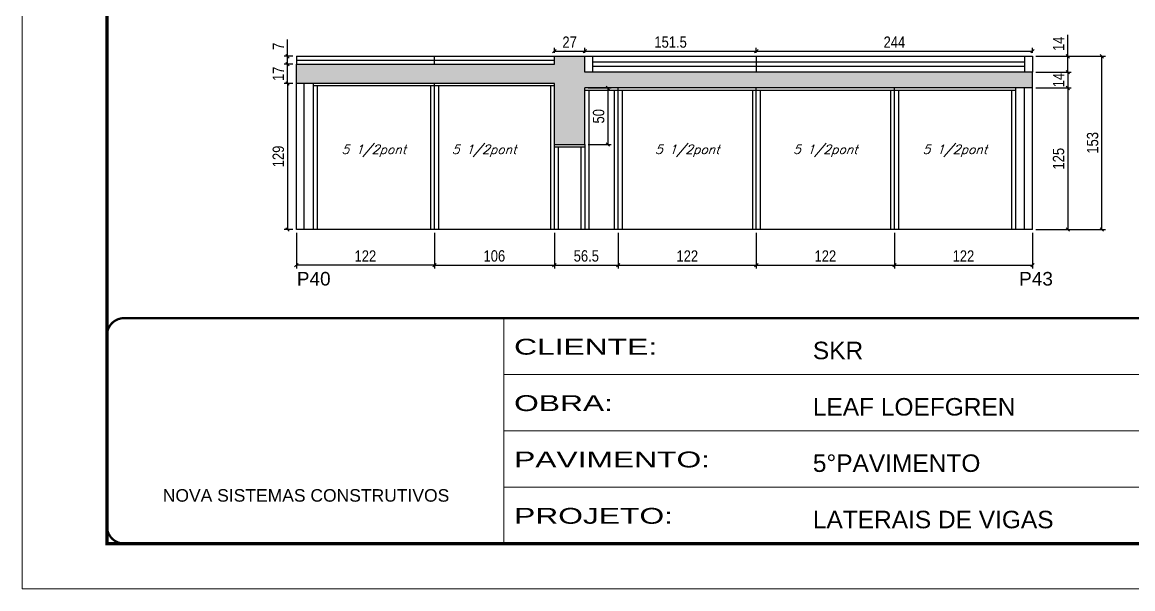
# Model space of a CAD drawing. Extents: x 3309 to 10384, y -2522 to 14608.
# Drawn here: x 6493 to 7474, y 12409 to 12910 of the extents above; entities that cross this region are included whole.
import ezdxf

# ---------------------------------------------------------------- set-up
doc = ezdxf.new("R2010")
doc.units = 0
doc.linetypes.add('CONTINUO', pattern=[0])
doc.linetypes.add('DASHED', pattern=[0.75, 0.5, -0.25])
for name, color, linetype in [('5', 5, 'Continuous'), ('COTA', 241, 'Continuous'), ('Painéis', 200, 'Continuous'), ('SARR_2.2x7', 40, 'Continuous'), ('SARR_3.5x7', 81, 'Continuous'), ('SARR_EDITAR', 141, 'Continuous'), ('texto', 7, 'Continuous')]:
    doc.layers.add(name, color=color, linetype=linetype)
doc.layers.add('Folhas', color=255, linetype='Continuous', lineweight=9)
doc.layers.add('SARRAFO DE PRESSAO', color=251, linetype='DASHED', lineweight=9)
doc.styles.add('ARIAL', font='arial.ttf')
doc.styles.add('COTA TECNICA', font='techl___.ttf', dxfattribs={"height": 10})
doc.styles.add('Romans', font='romans.shx')
doc.styles.get("Standard").update_dxf_attribs({"font": 'arial.ttf'})
doc.styles.add('Tecnologia', font='')
doc.styles.get('Tecnologia').set_extended_font_data('Forgotten Futurist')
doc.dimstyles.new('PAINEL', dxfattribs={"dimtxt": 10, "dimasz": 3, "dimexe": 3, "dimexo": 3, "dimgap": 3, "dimtad": 1, "dimdec": 1, "dimzin": 12, "dimdsep": 46, "dimtxsty": 'COTA TECNICA', "dimblk1": 'OBLIQUE', "dimblk2": 'OBLIQUE', "dimsah": 1, "dimcen": 0.9, "dimclrd": 4, "dimclre": 4, "dimclrt": 240, "dimadec": 1, "dimazin": 3, "dimtfac": 1, "dimtdec": 1, "dimtmove": 0, "dimatfit": 3, "dimfxl": 1, "dimtolj": 1, "dimtzin": 12, "dimarcsym": 0})

# ---------------------------------------------------------------- blocks, each defined once
blk = doc.blocks.new('9999999999')
at = {"color": 30, "linetype": 'CONTINUO'}
for p, q in [((98564.56, 34230.21), (98564.56, 34429.45)), ((98564.56, 34379.64), (99583.98, 34379.64)), ((98564.56, 34329.83), (99487.98, 34329.83)), ((98564.56, 34280.02), (99487.98, 34280.02))]:
    blk.add_line(p, q, dxfattribs=at)
at = {"color": 30, "linetype": 'CONTINUO', "const_width": 2}
blk.add_lwpolyline([(99583.98, 34230.21), (99583.98, 34414.45, 0.414214), (99568.98, 34429.45), (98228.98, 34429.45, 0.414214), (98213.98, 34414.45), (98213.98, 34245.21, 0.414214), (98228.98, 34230.21), (99583.98, 34230.21)], format="xyb", dxfattribs=at)
at = {"layer": 'Folhas'}
blk.add_lwpolyline([(98138.98, 34190.21), (99623.98, 34190.21), (99623.98, 35240.21), (98138.98, 35240.21)], close=True, dxfattribs=at)
at = {"layer": 'Folhas', "color": 30, "const_width": 3}
blk.add_lwpolyline([(98213.98, 34230.21), (99583.98, 34230.21), (99583.98, 35200.21), (98213.98, 35200.21)], close=True, dxfattribs=at)
at = {"color": 7, "linetype": 'Continuous', "ltscale": 5, "style": 'ARIAL'}
for s, height, p in [('SKR', 15.483, (98837.68, 34393.13)), ('LEAF LOEFGREN', 15.4829, (98837.68, 34343.32)), ('5°PAVIMENTO', 15.4829, (98837.68, 34293.51)), ('NOVA SISTEMAS CONSTRUTIVOS', 11.0592, (98263.19, 34267.21)), ('LATERAIS DE VIGAS', 15.4829, (98837.68, 34243.7))]:
    blk.add_text(s, height=height, dxfattribs=at).set_placement(p)
at = {"layer": 'Folhas', "color": 7, "style": 'Tecnologia', "width": 1.5}
for s, p in [('CLIENTE:', (98573.65, 34397.17)), ('OBRA:', (98573.65, 34347.31)), ('PAVIMENTO:', (98573.65, 34297.5)), ('PROJETO:', (98573.65, 34247.69))]:
    blk.add_text(s, height=14, dxfattribs=at).set_placement(p)
blk = doc.blocks.new('_Oblique')
at = {"color": 0, "linetype": 'ByBlock', "lineweight": -2}
blk.add_line((-0.5, -0.5), (0.5, 0.5), dxfattribs=at)
blk = doc.blocks.new('*D88')
at = {"layer": 'COTA', "color": 4, "linetype": 'ByBlock', "lineweight": -2, "transparency": 16777216}
for p, q in [((6735.12, 12723.95), (6735.12, 12692.36)), ((6857.12, 12723.95), (6857.12, 12692.36)), ((6857.12, 12695.36), (6735.12, 12695.36))]:
    blk.add_line(p, q, dxfattribs=at)
at = {"layer": 'Defpoints', "color": 0, "linetype": 'ByBlock', "transparency": 16777216}
for p in [(6735.12, 12726.95), (6857.12, 12726.95), (6735.12, 12695.36)]:
    blk.add_point(p, dxfattribs=at)
at = {"layer": 'COTA', "color": 4, "linetype": 'ByBlock', "lineweight": -2, "transparency": 16777216, "xscale": 3, "yscale": 3, "zscale": 3, "rotation": 180}
blk.add_blockref('_Oblique', (6735.12, 12695.36), dxfattribs=at)
at = {"layer": 'COTA', "color": 4, "linetype": 'ByBlock', "lineweight": -2, "transparency": 16777216, "xscale": 3, "yscale": 3, "zscale": 3}
blk.add_blockref('_Oblique', (6857.12, 12695.36), dxfattribs=at)
at = {"layer": 'COTA', "color": 240, "linetype": 'ByBlock', "transparency": 16777216, "insert": (6796.12, 12703.42), "char_height": 10, "attachment_point": 5, "style": 'COTA TECNICA'}
blk.add_mtext('\\A1;122', dxfattribs=at)
blk = doc.blocks.new('*D94')
at = {"layer": 'COTA', "color": 4, "lineweight": -2, "transparency": 16777216}
for p, q in [((6857.12, 12723.95), (6857.12, 12692.36)), ((6963.12, 12723.95), (6963.12, 12692.36)), ((6857.12, 12695.36), (6963.12, 12695.36))]:
    blk.add_line(p, q, dxfattribs=at)
at = {"layer": 'Defpoints', "color": 0, "transparency": 16777216}
for p in [(6857.12, 12726.95), (6963.12, 12726.95), (6963.12, 12695.36)]:
    blk.add_point(p, dxfattribs=at)
at = {"layer": 'COTA', "color": 4, "lineweight": -2, "transparency": 16777216, "xscale": 3, "yscale": 3, "zscale": 3, "rotation": 180}
blk.add_blockref('_Oblique', (6857.12, 12695.36), dxfattribs=at)
at = {"layer": 'COTA', "color": 4, "lineweight": -2, "transparency": 16777216, "xscale": 3, "yscale": 3, "zscale": 3}
blk.add_blockref('_Oblique', (6963.12, 12695.36), dxfattribs=at)
at = {"layer": 'COTA', "color": 240, "transparency": 16777216, "insert": (6910.12, 12703.46), "char_height": 10, "attachment_point": 5, "style": 'COTA TECNICA'}
blk.add_mtext('\\A1;106', dxfattribs=at)
blk = doc.blocks.new('*D92')
at = {"layer": 'COTA', "color": 4, "lineweight": -2, "transparency": 16777216}
for p, q in [((7019.62, 12723.95), (7019.62, 12692.36)), ((7141.62, 12723.95), (7141.62, 12692.36)), ((7019.62, 12695.36), (7141.62, 12695.36))]:
    blk.add_line(p, q, dxfattribs=at)
at = {"layer": 'Defpoints', "color": 0, "transparency": 16777216}
for p in [(7019.62, 12726.95), (7141.62, 12726.95), (7141.62, 12695.36)]:
    blk.add_point(p, dxfattribs=at)
at = {"layer": 'COTA', "color": 4, "lineweight": -2, "transparency": 16777216, "xscale": 3, "yscale": 3, "zscale": 3, "rotation": 180}
blk.add_blockref('_Oblique', (7019.62, 12695.36), dxfattribs=at)
at = {"layer": 'COTA', "color": 4, "lineweight": -2, "transparency": 16777216, "xscale": 3, "yscale": 3, "zscale": 3}
blk.add_blockref('_Oblique', (7141.62, 12695.36), dxfattribs=at)
at = {"layer": 'COTA', "color": 240, "transparency": 16777216, "insert": (7080.62, 12703.42), "char_height": 10, "attachment_point": 5, "style": 'COTA TECNICA'}
blk.add_mtext('\\A1;122', dxfattribs=at)
blk = doc.blocks.new('*D93')
at = {"layer": 'COTA', "color": 4, "lineweight": -2, "transparency": 16777216}
for p, q in [((7263.62, 12723.95), (7263.62, 12692.36)), ((7385.62, 12723.95), (7385.62, 12692.36)), ((7263.62, 12695.36), (7385.62, 12695.36))]:
    blk.add_line(p, q, dxfattribs=at)
at = {"layer": 'Defpoints', "color": 0, "transparency": 16777216}
for p in [(7263.62, 12726.95), (7385.62, 12726.95), (7385.62, 12695.36)]:
    blk.add_point(p, dxfattribs=at)
at = {"layer": 'COTA', "color": 4, "lineweight": -2, "transparency": 16777216, "xscale": 3, "yscale": 3, "zscale": 3, "rotation": 180}
blk.add_blockref('_Oblique', (7263.62, 12695.36), dxfattribs=at)
at = {"layer": 'COTA', "color": 4, "lineweight": -2, "transparency": 16777216, "xscale": 3, "yscale": 3, "zscale": 3}
blk.add_blockref('_Oblique', (7385.62, 12695.36), dxfattribs=at)
at = {"layer": 'COTA', "color": 240, "transparency": 16777216, "insert": (7324.62, 12703.42), "char_height": 10, "attachment_point": 5, "style": 'COTA TECNICA'}
blk.add_mtext('\\A1;122', dxfattribs=at)
blk = doc.blocks.new('*D91')
at = {"layer": 'COTA', "color": 4, "lineweight": -2, "transparency": 16777216}
for p, q in [((6963.12, 12882.95), (6963.12, 12887.4)), ((6990.12, 12882.95), (6990.12, 12887.4)), ((6963.12, 12884.4), (6990.12, 12884.4))]:
    blk.add_line(p, q, dxfattribs=at)
at = {"layer": 'Defpoints', "color": 0, "transparency": 16777216}
for p in [(6963.12, 12879.95), (6990.12, 12884.4), (6990.12, 12879.95)]:
    blk.add_point(p, dxfattribs=at)
at = {"layer": 'COTA', "color": 4, "lineweight": -2, "transparency": 16777216, "xscale": 3, "yscale": 3, "zscale": 3, "rotation": 180}
blk.add_blockref('_Oblique', (6963.12, 12884.4), dxfattribs=at)
at = {"layer": 'COTA', "color": 4, "lineweight": -2, "transparency": 16777216, "xscale": 3, "yscale": 3, "zscale": 3}
blk.add_blockref('_Oblique', (6990.12, 12884.4), dxfattribs=at)
at = {"layer": 'COTA', "color": 240, "transparency": 16777216, "insert": (6976.62, 12892.47), "char_height": 10, "attachment_point": 5, "style": 'COTA TECNICA'}
blk.add_mtext('\\A1;27', dxfattribs=at)
blk = doc.blocks.new('*D89')
at = {"layer": 'COTA', "color": 4, "lineweight": -2, "transparency": 16777216}
for p, q in [((6732.12, 12855.95), (6724.32, 12855.95)), ((6727.32, 12855.95), (6727.32, 12726.95)), ((6732.12, 12726.95), (6724.32, 12726.95))]:
    blk.add_line(p, q, dxfattribs=at)
at = {"layer": 'Defpoints', "color": 0, "transparency": 16777216}
for p in [(6735.12, 12855.95), (6727.32, 12726.95), (6735.12, 12726.95)]:
    blk.add_point(p, dxfattribs=at)
at = {"layer": 'COTA', "color": 4, "lineweight": -2, "transparency": 16777216, "xscale": 3, "yscale": 3, "zscale": 3}
for p, rotation in [((6727.32, 12855.95), 90), ((6727.32, 12726.95), 270)]:
    blk.add_blockref('_Oblique', p, dxfattribs=dict(at, rotation=rotation))
at = {"layer": 'COTA', "color": 240, "transparency": 16777216, "insert": (6719.23, 12791.45), "char_height": 10, "attachment_point": 5, "rotation": 90, "style": 'COTA TECNICA'}
blk.add_mtext('\\A1;129', dxfattribs=at)
blk = doc.blocks.new('*D90')
at = {"layer": 'COTA', "color": 4, "lineweight": -2, "transparency": 16777216}
for p, q in [((6732.12, 12872.95), (6724.32, 12872.95)), ((6727.32, 12855.95), (6727.32, 12872.95)), ((6732.12, 12855.95), (6724.32, 12855.95))]:
    blk.add_line(p, q, dxfattribs=at)
at = {"layer": 'Defpoints', "color": 0, "transparency": 16777216}
for p in [(6727.32, 12872.95), (6735.12, 12872.95), (6735.12, 12855.95)]:
    blk.add_point(p, dxfattribs=at)
at = {"layer": 'COTA', "color": 4, "lineweight": -2, "transparency": 16777216, "xscale": 3, "yscale": 3, "zscale": 3}
for p, rotation in [((6727.32, 12872.95), 90), ((6727.32, 12855.95), 270)]:
    blk.add_blockref('_Oblique', p, dxfattribs=dict(at, rotation=rotation))
at = {"layer": 'COTA', "color": 240, "transparency": 16777216, "insert": (6719.25, 12864.45), "char_height": 10, "attachment_point": 5, "rotation": 90, "style": 'COTA TECNICA'}
blk.add_mtext('\\A1;17', dxfattribs=at)
blk = doc.blocks.new('*D95')
at = {"layer": 'COTA', "color": 4, "lineweight": -2, "transparency": 16777216}
for p, q in [((6963.12, 12723.95), (6963.12, 12692.36)), ((7019.62, 12723.95), (7019.62, 12692.36)), ((6963.12, 12695.36), (7019.62, 12695.36))]:
    blk.add_line(p, q, dxfattribs=at)
at = {"layer": 'Defpoints', "color": 0, "transparency": 16777216}
for p in [(6963.12, 12726.95), (7019.62, 12726.95), (7019.62, 12695.36)]:
    blk.add_point(p, dxfattribs=at)
at = {"layer": 'COTA', "color": 4, "lineweight": -2, "transparency": 16777216, "xscale": 3, "yscale": 3, "zscale": 3, "rotation": 180}
blk.add_blockref('_Oblique', (6963.12, 12695.36), dxfattribs=at)
at = {"layer": 'COTA', "color": 4, "lineweight": -2, "transparency": 16777216, "xscale": 3, "yscale": 3, "zscale": 3}
blk.add_blockref('_Oblique', (7019.62, 12695.36), dxfattribs=at)
at = {"layer": 'COTA', "color": 240, "transparency": 16777216, "insert": (6991.37, 12703.47), "char_height": 10, "attachment_point": 5, "style": 'COTA TECNICA'}
blk.add_mtext('\\A1;56.5', dxfattribs=at)
blk = doc.blocks.new('*D96')
at = {"layer": 'COTA', "color": 4, "lineweight": -2, "transparency": 16777216}
for p, q in [((7141.62, 12723.95), (7141.62, 12692.36)), ((7263.62, 12723.95), (7263.62, 12692.36)), ((7141.62, 12695.36), (7263.62, 12695.36))]:
    blk.add_line(p, q, dxfattribs=at)
at = {"layer": 'Defpoints', "color": 0, "transparency": 16777216}
for p in [(7141.62, 12726.95), (7263.62, 12726.95), (7263.62, 12695.36)]:
    blk.add_point(p, dxfattribs=at)
at = {"layer": 'COTA', "color": 4, "lineweight": -2, "transparency": 16777216, "xscale": 3, "yscale": 3, "zscale": 3, "rotation": 180}
blk.add_blockref('_Oblique', (7141.62, 12695.36), dxfattribs=at)
at = {"layer": 'COTA', "color": 4, "lineweight": -2, "transparency": 16777216, "xscale": 3, "yscale": 3, "zscale": 3}
blk.add_blockref('_Oblique', (7263.62, 12695.36), dxfattribs=at)
at = {"layer": 'COTA', "color": 240, "transparency": 16777216, "insert": (7202.62, 12703.42), "char_height": 10, "attachment_point": 5, "style": 'COTA TECNICA'}
blk.add_mtext('\\A1;122', dxfattribs=at)
blk = doc.blocks.new('*D97')
at = {"layer": 'COTA', "color": 4, "lineweight": -2, "transparency": 16777216}
for p, q in [((7388.62, 12851.95), (7419.84, 12851.95)), ((7416.84, 12851.95), (7416.84, 12726.95)), ((7388.62, 12726.95), (7419.84, 12726.95))]:
    blk.add_line(p, q, dxfattribs=at)
at = {"layer": 'Defpoints', "color": 0, "transparency": 16777216}
for p in [(7385.62, 12851.95), (7385.62, 12726.95), (7416.84, 12726.95)]:
    blk.add_point(p, dxfattribs=at)
at = {"layer": 'COTA', "color": 4, "lineweight": -2, "transparency": 16777216, "xscale": 3, "yscale": 3, "zscale": 3}
for p, rotation in [((7416.84, 12851.95), 90), ((7416.84, 12726.95), 270)]:
    blk.add_blockref('_Oblique', p, dxfattribs=dict(at, rotation=rotation))
at = {"layer": 'COTA', "color": 240, "transparency": 16777216, "insert": (7408.73, 12789.45), "char_height": 10, "attachment_point": 5, "rotation": 90, "style": 'COTA TECNICA'}
blk.add_mtext('\\A1;125', dxfattribs=at)
blk = doc.blocks.new('*D98')
at = {"layer": 'COTA', "color": 4, "lineweight": -2, "transparency": 16777216}
for p, q in [((7416.84, 12879.95), (7416.84, 12899.07)), ((7388.62, 12879.95), (7419.84, 12879.95)), ((7416.84, 12865.95), (7416.84, 12879.95)), ((7388.62, 12865.95), (7419.84, 12865.95))]:
    blk.add_line(p, q, dxfattribs=at)
at = {"layer": 'Defpoints', "color": 0, "transparency": 16777216}
for p in [(7385.62, 12879.95), (7416.84, 12879.95), (7385.62, 12865.95)]:
    blk.add_point(p, dxfattribs=at)
at = {"layer": 'COTA', "color": 4, "lineweight": -2, "transparency": 16777216, "xscale": 3, "yscale": 3, "zscale": 3}
for p, rotation in [((7416.84, 12879.95), 90), ((7416.84, 12865.95), 270)]:
    blk.add_blockref('_Oblique', p, dxfattribs=dict(at, rotation=rotation))
at = {"layer": 'COTA', "color": 240, "transparency": 16777216, "insert": (7408.77, 12891.01), "char_height": 10, "attachment_point": 5, "rotation": 90, "style": 'COTA TECNICA'}
blk.add_mtext('\\A1;14', dxfattribs=at)
blk = doc.blocks.new('*D99')
at = {"layer": 'COTA', "color": 4, "lineweight": -2, "transparency": 16777216}
for p, q in [((7388.62, 12879.95), (7450.05, 12879.95)), ((7447.05, 12726.95), (7447.05, 12879.95)), ((7388.62, 12726.95), (7450.05, 12726.95))]:
    blk.add_line(p, q, dxfattribs=at)
at = {"layer": 'Defpoints', "color": 0, "transparency": 16777216}
for p in [(7385.62, 12879.95), (7447.05, 12879.95), (7385.62, 12726.95)]:
    blk.add_point(p, dxfattribs=at)
at = {"layer": 'COTA', "color": 4, "lineweight": -2, "transparency": 16777216, "xscale": 3, "yscale": 3, "zscale": 3}
for p, rotation in [((7447.05, 12879.95), 90), ((7447.05, 12726.95), 270)]:
    blk.add_blockref('_Oblique', p, dxfattribs=dict(at, rotation=rotation))
at = {"layer": 'COTA', "color": 240, "transparency": 16777216, "insert": (7438.83, 12803.45), "char_height": 10, "attachment_point": 5, "rotation": 90, "style": 'COTA TECNICA'}
blk.add_mtext('\\A1;153', dxfattribs=at)
blk = doc.blocks.new('*D100')
at = {"layer": 'COTA', "color": 4, "lineweight": -2, "transparency": 16777216}
for p, q in [((6993.12, 12851.95), (7013.4, 12851.95)), ((7010.4, 12851.95), (7010.4, 12801.95)), ((6993.12, 12801.95), (7013.4, 12801.95))]:
    blk.add_line(p, q, dxfattribs=at)
at = {"layer": 'Defpoints', "color": 0, "transparency": 16777216}
for p in [(6990.12, 12851.95), (6990.12, 12801.95), (7010.4, 12801.95)]:
    blk.add_point(p, dxfattribs=at)
at = {"layer": 'COTA', "color": 4, "lineweight": -2, "transparency": 16777216, "xscale": 3, "yscale": 3, "zscale": 3}
for p, rotation in [((7010.4, 12851.95), 90), ((7010.4, 12801.95), 270)]:
    blk.add_blockref('_Oblique', p, dxfattribs=dict(at, rotation=rotation))
at = {"layer": 'COTA', "color": 240, "transparency": 16777216, "insert": (7002.29, 12826.95), "char_height": 10, "attachment_point": 5, "rotation": 90, "style": 'COTA TECNICA'}
blk.add_mtext('\\A1;50', dxfattribs=at)
blk = doc.blocks.new('*D130')
at = {"layer": 'COTA', "color": 4, "lineweight": -2, "transparency": 16777216}
for p, q in [((6727.32, 12879.95), (6727.32, 12894.68)), ((6732.12, 12879.95), (6724.32, 12879.95)), ((6727.32, 12872.95), (6727.32, 12879.95)), ((6732.12, 12872.95), (6724.32, 12872.95))]:
    blk.add_line(p, q, dxfattribs=at)
at = {"layer": 'Defpoints', "color": 0, "transparency": 16777216}
for p in [(6727.32, 12879.95), (6735.12, 12879.95), (6735.12, 12872.95)]:
    blk.add_point(p, dxfattribs=at)
at = {"layer": 'COTA', "color": 4, "lineweight": -2, "transparency": 16777216, "xscale": 3, "yscale": 3, "zscale": 3}
for p, rotation in [((6727.32, 12879.95), 90), ((6727.32, 12872.95), 270)]:
    blk.add_blockref('_Oblique', p, dxfattribs=dict(at, rotation=rotation))
at = {"layer": 'COTA', "color": 240, "transparency": 16777216, "insert": (6719.25, 12888.82), "char_height": 10, "attachment_point": 5, "rotation": 90, "style": 'COTA TECNICA'}
blk.add_mtext('\\A1;7', dxfattribs=at)
blk = doc.blocks.new('*D1592')
at = {"layer": 'COTA', "color": 4, "lineweight": -2, "transparency": 16777216}
for p, q in [((6990.12, 12882.95), (6990.12, 12887.4)), ((7141.62, 12882.95), (7141.62, 12887.4)), ((6990.12, 12884.4), (7141.62, 12884.4))]:
    blk.add_line(p, q, dxfattribs=at)
at = {"layer": 'Defpoints', "color": 0, "transparency": 16777216}
for p in [(6990.12, 12879.95), (7141.62, 12884.4), (7141.62, 12879.95)]:
    blk.add_point(p, dxfattribs=at)
at = {"layer": 'COTA', "color": 4, "lineweight": -2, "transparency": 16777216, "xscale": 3, "yscale": 3, "zscale": 3, "rotation": 180}
blk.add_blockref('_Oblique', (6990.12, 12884.4), dxfattribs=at)
at = {"layer": 'COTA', "color": 4, "lineweight": -2, "transparency": 16777216, "xscale": 3, "yscale": 3, "zscale": 3}
blk.add_blockref('_Oblique', (7141.62, 12884.4), dxfattribs=at)
at = {"layer": 'COTA', "color": 240, "transparency": 16777216, "insert": (7065.87, 12892.51), "char_height": 10, "attachment_point": 5, "style": 'COTA TECNICA'}
blk.add_mtext('\\A1;151.5', dxfattribs=at)
blk = doc.blocks.new('*D1593')
at = {"layer": 'COTA', "color": 4, "lineweight": -2, "transparency": 16777216}
for p, q in [((7141.62, 12882.95), (7141.62, 12887.4)), ((7385.62, 12882.95), (7385.62, 12887.4)), ((7141.62, 12884.4), (7385.62, 12884.4))]:
    blk.add_line(p, q, dxfattribs=at)
at = {"layer": 'Defpoints', "color": 0, "transparency": 16777216}
for p in [(7141.62, 12879.95), (7385.62, 12884.4), (7385.62, 12879.95)]:
    blk.add_point(p, dxfattribs=at)
at = {"layer": 'COTA', "color": 4, "lineweight": -2, "transparency": 16777216, "xscale": 3, "yscale": 3, "zscale": 3, "rotation": 180}
blk.add_blockref('_Oblique', (7141.62, 12884.4), dxfattribs=at)
at = {"layer": 'COTA', "color": 4, "lineweight": -2, "transparency": 16777216, "xscale": 3, "yscale": 3, "zscale": 3}
blk.add_blockref('_Oblique', (7385.62, 12884.4), dxfattribs=at)
at = {"layer": 'COTA', "color": 240, "transparency": 16777216, "insert": (7263.62, 12892.47), "char_height": 10, "attachment_point": 5, "style": 'COTA TECNICA'}
blk.add_mtext('\\A1;244', dxfattribs=at)
blk = doc.blocks.new('*D1594')
at = {"layer": 'COTA', "color": 4, "lineweight": -2, "transparency": 16777216}
for p, q in [((7388.62, 12865.95), (7419.84, 12865.95)), ((7416.84, 12865.95), (7416.84, 12851.95)), ((7388.62, 12851.95), (7419.84, 12851.95))]:
    blk.add_line(p, q, dxfattribs=at)
at = {"layer": 'Defpoints', "color": 0, "transparency": 16777216}
for p in [(7385.62, 12865.95), (7385.62, 12851.95), (7416.84, 12851.95)]:
    blk.add_point(p, dxfattribs=at)
at = {"layer": 'COTA', "color": 4, "lineweight": -2, "transparency": 16777216, "xscale": 3, "yscale": 3, "zscale": 3}
for p, rotation in [((7416.84, 12865.95), 90), ((7416.84, 12851.95), 270)]:
    blk.add_blockref('_Oblique', p, dxfattribs=dict(at, rotation=rotation))
at = {"layer": 'COTA', "color": 240, "transparency": 16777216, "insert": (7408.77, 12858.95), "char_height": 10, "attachment_point": 5, "rotation": 90, "style": 'COTA TECNICA'}
blk.add_mtext('\\A1;14', dxfattribs=at)

msp = doc.modelspace()

# ---------------------------------------------------------------- hatches: boundary and pattern name
at = {"layer": 'COTA'}
h = msp.add_hatch(dxfattribs=at)
h.set_pattern_fill('AR-CONC', color=256, scale=0.03)
h.paths.add_polyline_path([(7385.62, 12865.95), (6990.12, 12865.95), (6990.12, 12879.95), (6963.12, 12879.95), (6963.12, 12872.95), (6735.12, 12872.95), (6735.12, 12855.95), (6963.12, 12855.95), (6963.12, 12801.95), (6990.12, 12801.95), (6990.12, 12851.95), (7385.62, 12851.95)])

# ---------------------------------------------------------------- linework, layer by layer
for p, q in [((6963.12, 12879.95), (6990.12, 12879.95)), ((6735.12, 12855.95), (6735.12, 12872.95)), ((7385.62, 12851.95), (7385.62, 12865.95)), ((6990.12, 12801.95), (6990.12, 12726.95))]:
    msp.add_line(p, q, dxfattribs=at)
at = {"layer": 'Painéis', "linetype": 'ByBlock'}
for p, q in [((6735.12, 12879.95), (6963.12, 12879.95)), ((6735.12, 12879.95), (6735.12, 12872.95)), ((6857.12, 12872.95), (6857.12, 12879.95)), ((6963.12, 12872.95), (6963.12, 12879.95)), ((6990.12, 12865.95), (6990.12, 12879.95)), ((6990.12, 12879.95), (7385.62, 12879.95)), ((7141.62, 12879.95), (7141.62, 12865.95)), ((7385.62, 12879.95), (7385.62, 12865.95)), ((6735.12, 12872.95), (6963.12, 12872.95)), ((7385.62, 12865.95), (6990.12, 12865.95)), ((6963.12, 12855.95), (6735.12, 12855.95)), ((6735.12, 12726.95), (6735.12, 12855.95)), ((6857.12, 12726.95), (6857.12, 12855.95)), ((6963.12, 12726.95), (6963.12, 12855.95)), ((7385.62, 12851.95), (6990.12, 12851.95)), ((6990.12, 12801.95), (6990.12, 12851.95)), ((7019.62, 12726.95), (7019.62, 12851.95)), ((7141.62, 12726.95), (7141.62, 12851.95)), ((7263.62, 12726.95), (7263.62, 12851.95)), ((7385.62, 12726.95), (7385.62, 12851.95)), ((6963.12, 12801.95), (6990.12, 12801.95)), ((7385.62, 12726.95), (6735.12, 12726.95))]:
    msp.add_line(p, q, dxfattribs=at)
at = {"layer": 'SARR_2.2x7', "linetype": 'Continuous'}
for p, q in [((6735.12, 12876.45), (6857.12, 12876.45)), ((6857.12, 12876.45), (6963.12, 12876.45)), ((6997.12, 12865.95), (6997.12, 12879.95)), ((7378.62, 12879.95), (7378.62, 12865.95)), ((6742.12, 12726.95), (6742.12, 12855.95)), ((6857.12, 12853.75), (6750.12, 12853.75)), ((6963.12, 12853.75), (6857.12, 12853.75)), ((7019.62, 12849.75), (6990.12, 12849.75)), ((7141.62, 12849.75), (7019.62, 12849.75)), ((7263.62, 12849.75), (7141.62, 12849.75)), ((7370.62, 12849.75), (7263.62, 12849.75)), ((7378.62, 12726.95), (7378.62, 12851.95)), ((6990.12, 12799.75), (6963.12, 12799.75))]:
    msp.add_line(p, q, dxfattribs=at)
at = {"layer": 'SARR_3.5x7'}
for p, q in [((6750.12, 12855.95), (6750.12, 12726.95)), ((6753.62, 12853.75), (6753.62, 12726.95)), ((6853.62, 12853.75), (6853.62, 12726.95)), ((6860.62, 12853.75), (6860.62, 12726.95)), ((6959.62, 12853.75), (6959.62, 12726.95)), ((6993.62, 12849.75), (6993.62, 12726.95)), ((7016.12, 12849.75), (7016.12, 12726.95)), ((7023.12, 12849.75), (7023.12, 12726.95)), ((7138.12, 12849.75), (7138.12, 12726.95)), ((7145.12, 12849.75), (7145.12, 12726.95)), ((7260.12, 12849.75), (7260.12, 12726.95)), ((7267.12, 12849.75), (7267.12, 12726.95)), ((7367.12, 12849.75), (7367.12, 12726.95)), ((7370.62, 12851.95), (7370.62, 12726.95)), ((6966.62, 12799.75), (6966.62, 12726.95)), ((6986.62, 12799.75), (6986.62, 12726.95))]:
    msp.add_line(p, q, dxfattribs=at)
at = {"layer": 'SARR_EDITAR', "linetype": 'ByBlock'}
for p, q in [((6997.12, 12874.95), (7378.62, 12874.95)), ((7378.62, 12870.95), (6997.12, 12870.95))]:
    msp.add_line(p, q, dxfattribs=at)

# ---------------------------------------------------------------- block references
at = {"layer": 'SARRAFO DE PRESSAO', "color": 6, "linetype": 'ByBlock'}
msp.add_blockref('9999999999', (-91646.11, -21780.92), dxfattribs=at)

# ---------------------------------------------------------------- texts
at = {"layer": '5', "linetype": 'Continuous'}
for s, p in [('P40', (6735.57, 12677.35)), ('P43', (7373.89, 12677.35))]:
    msp.add_text(s, height=12, rotation=0.00004, dxfattribs=at).set_placement(p)
at = {"layer": 'texto', "color": 2, "char_height": 8, "attachment_point": 5, "style": 'Romans'}
for insert in [(6803.62, 12796.45), (6901.12, 12796.45), (7080.62, 12796.45), (7202.62, 12796.45), (7317.12, 12796.45)]:
    msp.add_mtext('{\\Q19;\\C256;5 1/2pont}', dxfattribs=dict(at, insert=insert))

# ---------------------------------------------------------------- dimensions: what is measured, and where the dimension line sits
at = {"layer": 'COTA'}
for base, p1, p2, picture, middle in [((6990.12, 12884.4), (6963.12, 12879.95), (6990.12, 12879.95), '*D91', (6976.62, 12892.47)), ((7141.62, 12884.4), (6990.12, 12879.95), (7141.62, 12879.95), '*D1592', (7065.87, 12892.51)), ((6963.12, 12695.36), (6857.12, 12726.95), (6963.12, 12726.95), '*D94', (6910.12, 12703.46)), ((7019.62, 12695.36), (6963.12, 12726.95), (7019.62, 12726.95), '*D95', (6991.37, 12703.47)), ((7263.62, 12695.36), (7141.62, 12726.95), (7263.62, 12726.95), '*D96', (7202.62, 12703.42))]:
    dim = msp.add_linear_dim(base=base, p1=p1, p2=p2, dimstyle='PAINEL', dxfattribs=at)
    dim.commit()
    dim.dimension.update_dxf_attribs({"geometry": picture, "text_midpoint": middle})
for base, p1, p2, picture, middle in [((7385.62, 12884.4), (7141.62, 12879.95), (7385.62, 12879.95), '*D1593', (7263.62, 12892.47)), ((7141.62, 12695.36), (7019.62, 12726.95), (7141.62, 12726.95), '*D92', (7080.62, 12703.42)), ((7385.62, 12695.36), (7263.62, 12726.95), (7385.62, 12726.95), '*D93', (7324.62, 12703.42))]:
    dim = msp.add_linear_dim(base=base, p1=p1, p2=p2, dimstyle='PAINEL', override={"dimtmove": 1}, dxfattribs=at)
    dim.commit()
    dim.dimension.update_dxf_attribs({"geometry": picture, "text_midpoint": middle})
for base, p1, p2, picture, middle in [((7416.84, 12879.95), (7385.62, 12865.95), (7385.62, 12879.95), '*D98', (7408.77, 12891.01)), ((6727.32, 12879.95), (6735.12, 12872.95), (6735.12, 12879.95), '*D130', (6719.25, 12888.82)), ((7447.05, 12879.95), (7385.62, 12726.95), (7385.62, 12879.95), '*D99', (7438.83, 12803.45)), ((6727.32, 12872.95), (6735.12, 12855.95), (6735.12, 12872.95), '*D90', (6719.25, 12864.45)), ((6727.32, 12726.95), (6735.12, 12855.95), (6735.12, 12726.95), '*D89', (6719.23, 12791.45)), ((7010.4, 12801.95), (6990.12, 12851.95), (6990.12, 12801.95), '*D100', (7002.29, 12826.95)), ((7416.84, 12726.95), (7385.62, 12851.95), (7385.62, 12726.95), '*D97', (7408.73, 12789.45))]:
    dim = msp.add_linear_dim(base=base, p1=p1, p2=p2, angle=90, dimstyle='PAINEL', dxfattribs=at)
    dim.commit()
    dim.dimension.update_dxf_attribs({"geometry": picture, "text_midpoint": middle})
dim = msp.add_linear_dim(base=(7416.84, 12851.95), p1=(7385.62, 12865.95), p2=(7385.62, 12851.95), angle=90, dimstyle='PAINEL', dxfattribs=at)
dim.commit()
dim.dimension.update_dxf_attribs({"geometry": '*D1594', "text_midpoint": (7416.84, 12858.95), "dimtype": 160})
at = {"layer": 'COTA', "linetype": 'ByBlock'}
dim = msp.add_linear_dim(base=(6735.12, 12695.36), p1=(6857.12, 12726.95), p2=(6735.12, 12726.95), angle=180, dimstyle='PAINEL', override={"dimtmove": 1}, dxfattribs=at)
dim.commit()
dim.dimension.update_dxf_attribs({"geometry": '*D88', "text_midpoint": (6796.12, 12703.42)})

doc.saveas('drawing.dxf')
